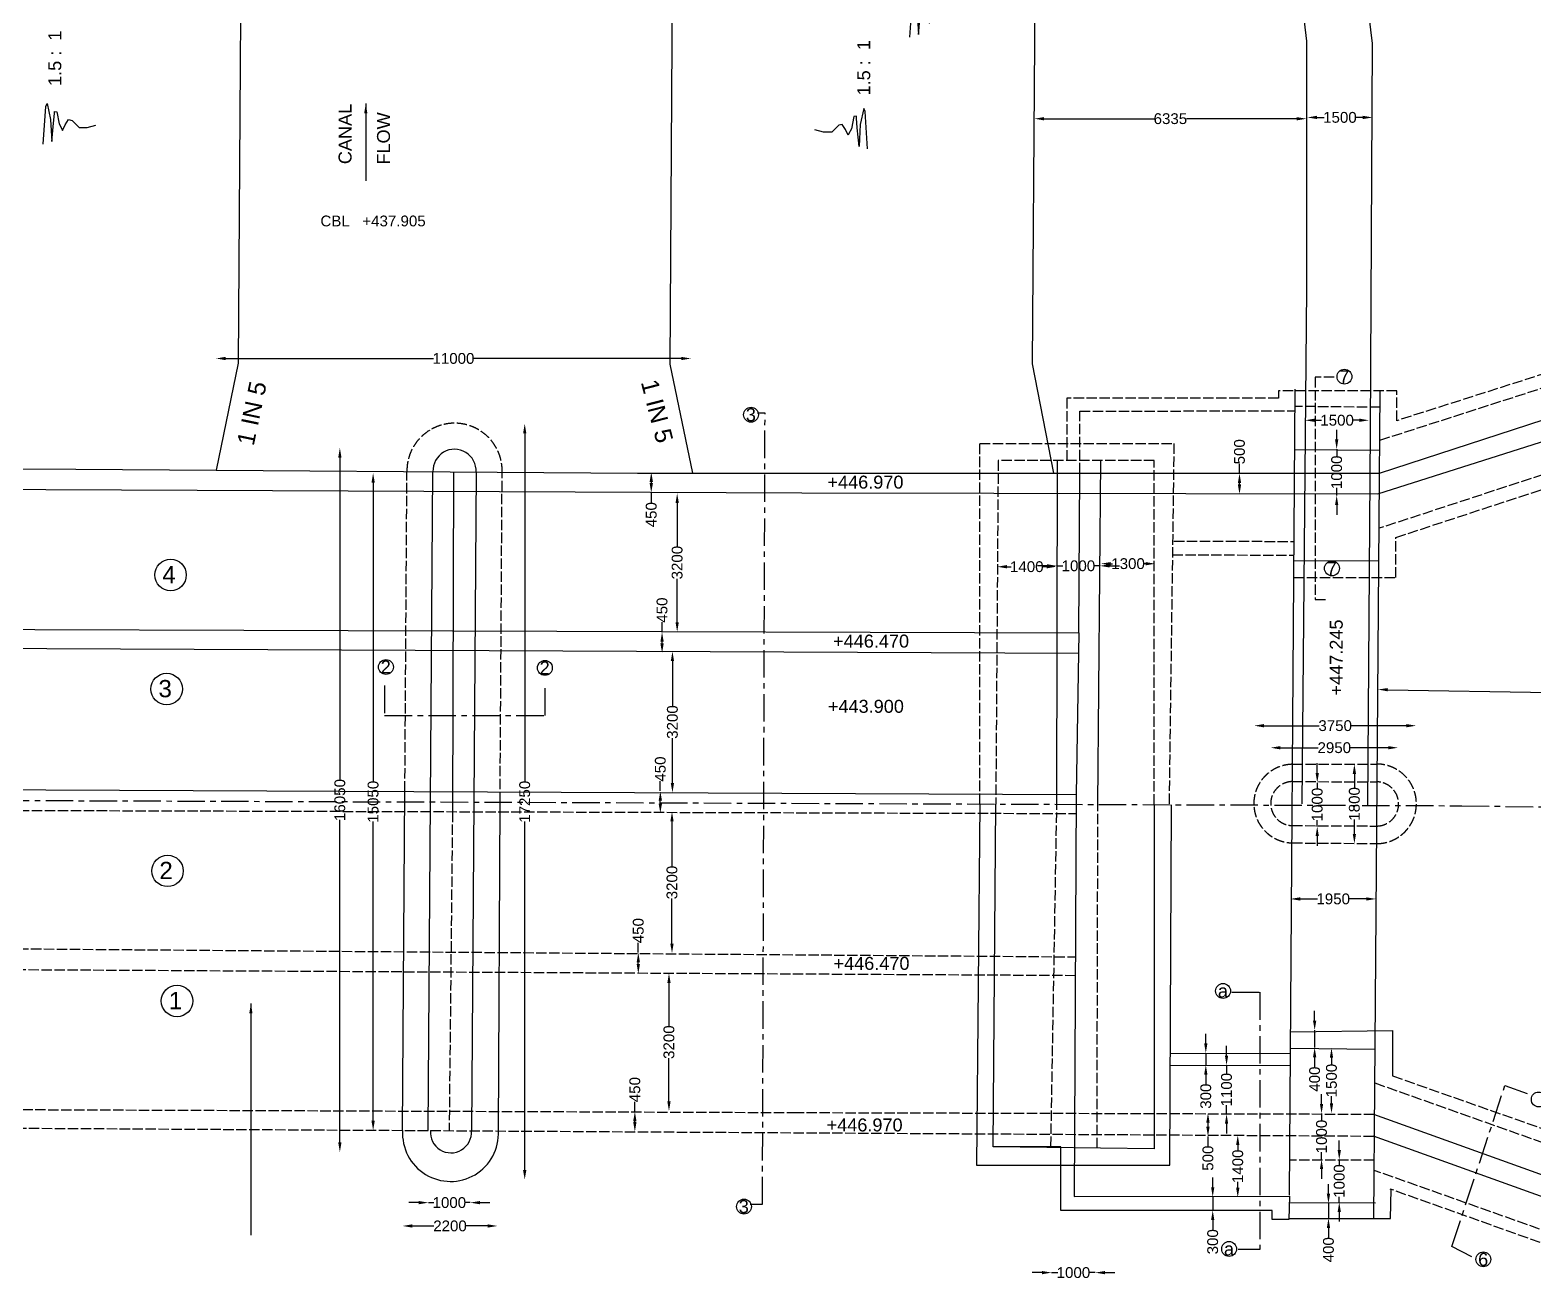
# Model space of a CAD drawing. Header units: millimetres. Extents: x 2190 to 106200, y 4148 to 77390.
# Drawn here: x 36047 to 70867, y 20305 to 49282 of the extents above; entities that cross this region are included whole.
import ezdxf

# ---------------------------------------------------------------- set-up
doc = ezdxf.new("R2010")
doc.units = ezdxf.units.MM
doc.linetypes.add('ACAD_ISO02W100', pattern=[15, 12, -3])
doc.linetypes.add('CENTER', pattern=[50.8, 31.75, -6.35, 6.35, -6.35])
for name, color, linetype in [('DIM', 7, 'Continuous'), ('DWG', 7, 'Continuous'), ('TEXT', 7, 'Continuous')]:
    doc.layers.add(name, color=color, linetype=linetype)
doc.styles.get("Standard").update_dxf_attribs({"font": 'arial.ttf'})
doc.dimstyles.new('ISO-25', dxfattribs={"dimtxt": 250, "dimasz": 225, "dimexe": 1.25, "dimexo": 0.625, "dimtad": 0, "dimdec": 0, "dimtxsty": 'Standard', "dimcen": 2.5, "dimse1": 1, "dimse2": 1, "dimadec": 0, "dimazin": 0, "dimtfac": 1, "dimtdec": 0, "dimtmove": 0, "dimatfit": 3, "dimfxl": 1, "dimarcsym": 0})

# ---------------------------------------------------------------- blocks, each defined once
blk = doc.blocks.new('*D74')
at = {"layer": 'Defpoints', "color": 0, "transparency": 16777216}
for p in [(66190, 22120), (66110, 21780), (66190, 21780)]:
    blk.add_point(p, dxfattribs=at)
at = {"layer": 'DIM', "color": 0, "lineweight": -2, "transparency": 16777216}
for p, q in [((66110, 22345), (66110, 22570)), ((66110, 22120), (66110, 21780)), ((66110, 21555), (66110, 21330))]:
    blk.add_line(p, q, dxfattribs=at)
at = {"layer": 'DIM', "color": 0, "transparency": 16777216}
for points in [[(66072, 22345), (66148, 22345), (66110, 22120)], [(66072, 21555), (66148, 21555), (66110, 21780)]]:
    blk.add_solid(points, dxfattribs=at)
at = {"layer": 'DIM', "color": 0, "transparency": 16777216, "insert": (66110, 21049), "char_height": 250, "attachment_point": 5, "rotation": 90}
blk.add_mtext('400', dxfattribs=at)
blk = doc.blocks.new('*D75')
at = {"layer": 'Defpoints', "color": 0, "transparency": 16777216}
for p in [(66470, 23130), (66360, 22150), (66470, 22150)]:
    blk.add_point(p, dxfattribs=at)
at = {"layer": 'DIM', "color": 0, "lineweight": -2, "transparency": 16777216}
for p, q in [((66360, 23355), (66360, 23580)), ((66360, 23130), (66360, 23002)), ((66360, 22150), (66360, 22278)), ((66360, 21925), (66360, 21700))]:
    blk.add_line(p, q, dxfattribs=at)
at = {"layer": 'DIM', "color": 0, "transparency": 16777216}
for points in [[(66322, 23355), (66398, 23355), (66360, 23130)], [(66322, 21925), (66398, 21925), (66360, 22150)]]:
    blk.add_solid(points, dxfattribs=at)
at = {"layer": 'DIM', "color": 0, "transparency": 16777216, "insert": (66360, 22640), "char_height": 250, "attachment_point": 5, "rotation": 90}
blk.add_mtext('1000', dxfattribs=at)
blk = doc.blocks.new('*D76')
at = {"layer": 'Defpoints', "color": 0, "transparency": 16777216}
for p in [(65940, 24200), (65940, 23140), (65950, 23140)]:
    blk.add_point(p, dxfattribs=at)
at = {"layer": 'DIM', "color": 0, "lineweight": -2, "transparency": 16777216}
for p, q in [((65950, 24425), (65950, 24650)), ((65950, 24200), (65950, 24032)), ((65950, 23140), (65950, 23308)), ((65950, 22915), (65950, 22690))]:
    blk.add_line(p, q, dxfattribs=at)
at = {"layer": 'DIM', "color": 0, "transparency": 16777216}
for points in [[(65912, 24425), (65988, 24425), (65950, 24200)], [(65912, 22915), (65988, 22915), (65950, 23140)]]:
    blk.add_solid(points, dxfattribs=at)
at = {"layer": 'DIM', "color": 0, "transparency": 16777216, "insert": (65950, 23670), "char_height": 250, "attachment_point": 5, "rotation": 90}
blk.add_mtext('1000', dxfattribs=at)
blk = doc.blocks.new('*D77')
at = {"layer": 'Defpoints', "color": 0, "transparency": 16777216}
for p in [(65790, 25720), (65790, 24210), (66180, 24210)]:
    blk.add_point(p, dxfattribs=at)
at = {"layer": 'DIM', "color": 0, "lineweight": -2, "transparency": 16777216}
for p, q in [((66180, 25495), (66180, 25327)), ((66180, 24435), (66180, 24603))]:
    blk.add_line(p, q, dxfattribs=at)
at = {"layer": 'DIM', "color": 0, "transparency": 16777216}
for points in [[(66142, 25495), (66218, 25495), (66180, 25720)], [(66142, 24435), (66218, 24435), (66180, 24210)]]:
    blk.add_solid(points, dxfattribs=at)
at = {"layer": 'DIM', "color": 0, "transparency": 16777216, "insert": (66180, 24965), "char_height": 250, "attachment_point": 5, "rotation": 90}
blk.add_mtext('1500', dxfattribs=at)
blk = doc.blocks.new('*D78')
at = {"layer": 'Defpoints', "color": 0, "transparency": 16777216}
for p in [(65990, 26130), (65790, 25730), (65990, 25730)]:
    blk.add_point(p, dxfattribs=at)
at = {"layer": 'DIM', "color": 0, "lineweight": -2, "transparency": 16777216}
for p, q in [((65790, 26355), (65790, 26580)), ((65790, 26130), (65790, 25730)), ((65790, 25505), (65790, 25280))]:
    blk.add_line(p, q, dxfattribs=at)
at = {"layer": 'DIM', "color": 0, "transparency": 16777216}
for points in [[(65752, 26355), (65828, 26355), (65790, 26130)], [(65752, 25505), (65828, 25505), (65790, 25730)]]:
    blk.add_solid(points, dxfattribs=at)
at = {"layer": 'DIM', "color": 0, "transparency": 16777216, "insert": (65790, 24999), "char_height": 250, "attachment_point": 5, "rotation": 90}
blk.add_mtext('400', dxfattribs=at)
blk = doc.blocks.new('*D79')
at = {"layer": 'Defpoints', "color": 0, "transparency": 16777216}
for p in [(63350, 25600), (63270, 25330), (63350, 25330)]:
    blk.add_point(p, dxfattribs=at)
at = {"layer": 'DIM', "color": 0, "lineweight": -2, "transparency": 16777216}
for p, q in [((63270, 25825), (63270, 26050)), ((63270, 25600), (63270, 25330)), ((63270, 25105), (63270, 24880))]:
    blk.add_line(p, q, dxfattribs=at)
at = {"layer": 'DIM', "color": 0, "transparency": 16777216}
for points in [[(63232, 25825), (63308, 25825), (63270, 25600)], [(63232, 25105), (63308, 25105), (63270, 25330)]]:
    blk.add_solid(points, dxfattribs=at)
at = {"layer": 'DIM', "color": 0, "transparency": 16777216, "insert": (63270, 24604), "char_height": 250, "attachment_point": 5, "rotation": 90}
blk.add_mtext('300', dxfattribs=at)
blk = doc.blocks.new('*D80')
at = {"layer": 'Defpoints', "color": 0, "transparency": 16777216}
for p in [(63430, 24220), (63320, 23670), (63430, 23670)]:
    blk.add_point(p, dxfattribs=at)
at = {"layer": 'DIM', "color": 0, "lineweight": -2, "transparency": 16777216}
for p, q in [((63320, 23995), (63320, 23895)), ((63320, 23670), (63320, 23445))]:
    blk.add_line(p, q, dxfattribs=at)
at = {"layer": 'DIM', "color": 0, "transparency": 16777216}
for points in [[(63282, 23995), (63358, 23995), (63320, 24220)], [(63282, 23895), (63358, 23895), (63320, 23670)]]:
    blk.add_solid(points, dxfattribs=at)
at = {"layer": 'DIM', "color": 0, "transparency": 16777216, "insert": (63320, 23169), "char_height": 250, "attachment_point": 5, "rotation": 90}
blk.add_mtext('500', dxfattribs=at)
blk = doc.blocks.new('*D81')
at = {"layer": 'Defpoints', "color": 0, "transparency": 16777216}
for p in [(63740, 25320), (63740, 24190), (63750, 24190)]:
    blk.add_point(p, dxfattribs=at)
at = {"layer": 'DIM', "color": 0, "lineweight": -2, "transparency": 16777216}
for p, q in [((63750, 25545), (63750, 25770)), ((63750, 25320), (63750, 25117)), ((63750, 24190), (63750, 24393)), ((63750, 23965), (63750, 23740))]:
    blk.add_line(p, q, dxfattribs=at)
at = {"layer": 'DIM', "color": 0, "transparency": 16777216}
for points in [[(63712, 25545), (63788, 25545), (63750, 25320)], [(63712, 23965), (63788, 23965), (63750, 24190)]]:
    blk.add_solid(points, dxfattribs=at)
at = {"layer": 'DIM', "color": 0, "transparency": 16777216, "insert": (63750, 24755), "char_height": 250, "attachment_point": 5, "rotation": 90}
blk.add_mtext('1100', dxfattribs=at)
blk = doc.blocks.new('*D82')
at = {"layer": 'Defpoints', "color": 0, "transparency": 16777216}
for p in [(64030, 23700), (64010, 22260), (64030, 22260)]:
    blk.add_point(p, dxfattribs=at)
at = {"layer": 'DIM', "color": 0, "lineweight": -2, "transparency": 16777216}
for p, q in [((64010, 23475), (64010, 23342)), ((64010, 22485), (64010, 22618))]:
    blk.add_line(p, q, dxfattribs=at)
at = {"layer": 'DIM', "color": 0, "transparency": 16777216}
for points in [[(63972, 23475), (64048, 23475), (64010, 23700)], [(63972, 22485), (64048, 22485), (64010, 22260)]]:
    blk.add_solid(points, dxfattribs=at)
at = {"layer": 'DIM', "color": 0, "transparency": 16777216, "insert": (64010, 22980), "char_height": 250, "attachment_point": 5, "rotation": 90}
blk.add_mtext('1400', dxfattribs=at)
blk = doc.blocks.new('*D83')
at = {"layer": 'Defpoints', "color": 0, "transparency": 16777216}
for p in [(63380, 22270), (63380, 21960), (63430, 21960)]:
    blk.add_point(p, dxfattribs=at)
at = {"layer": 'DIM', "color": 0, "lineweight": -2, "transparency": 16777216}
for p, q in [((63430, 22495), (63430, 22720)), ((63430, 22270), (63430, 21960)), ((63430, 21735), (63430, 21510))]:
    blk.add_line(p, q, dxfattribs=at)
at = {"layer": 'DIM', "color": 0, "transparency": 16777216}
for points in [[(63392, 22495), (63468, 22495), (63430, 22270)], [(63392, 21735), (63468, 21735), (63430, 21960)]]:
    blk.add_solid(points, dxfattribs=at)
at = {"layer": 'DIM', "color": 0, "transparency": 16777216, "insert": (63430, 21234), "char_height": 250, "attachment_point": 5, "rotation": 90}
blk.add_mtext('300', dxfattribs=at)
blk = doc.blocks.new('*D86')
at = {"layer": 'Defpoints', "color": 0, "transparency": 16777216}
for p in [(59700, 20520), (60710, 20520), (60710, 20520)]:
    blk.add_point(p, dxfattribs=at)
at = {"layer": 'DIM', "color": 0, "lineweight": -2, "transparency": 16777216}
for p, q in [((59475, 20520), (59250, 20520)), ((59700, 20520), (59843, 20520)), ((60710, 20520), (60567, 20520)), ((60935, 20520), (61160, 20520))]:
    blk.add_line(p, q, dxfattribs=at)
at = {"layer": 'DIM', "color": 0, "transparency": 16777216}
for points in [[(59475, 20558), (59475, 20482), (59700, 20520)], [(60935, 20558), (60935, 20482), (60710, 20520)]]:
    blk.add_solid(points, dxfattribs=at)
at = {"layer": 'DIM', "color": 0, "transparency": 16777216, "insert": (60205, 20520), "char_height": 250, "attachment_point": 5}
blk.add_mtext('1000', dxfattribs=at)
blk = doc.blocks.new('*D87')
at = {"layer": 'Defpoints', "color": 0, "transparency": 16777216}
for p in [(58440, 36830), (59810, 36860), (59810, 36830)]:
    blk.add_point(p, dxfattribs=at)
at = {"layer": 'DIM', "color": 0, "lineweight": -2, "transparency": 16777216}
for p, q in [((58665, 36860), (58763, 36860)), ((59585, 36860), (59487, 36860))]:
    blk.add_line(p, q, dxfattribs=at)
at = {"layer": 'DIM', "color": 0, "transparency": 16777216}
for points in [[(58665, 36898), (58665, 36822), (58440, 36860)], [(59585, 36898), (59585, 36822), (59810, 36860)]]:
    blk.add_solid(points, dxfattribs=at)
at = {"layer": 'DIM', "color": 0, "transparency": 16777216, "insert": (59125, 36860), "char_height": 250, "attachment_point": 5}
blk.add_mtext('1400', dxfattribs=at)
blk = doc.blocks.new('*D88')
at = {"layer": 'Defpoints', "color": 0, "transparency": 16777216}
for p in [(59820, 36840), (60820, 36880), (60820, 36840)]:
    blk.add_point(p, dxfattribs=at)
at = {"layer": 'DIM', "color": 0, "lineweight": -2, "transparency": 16777216}
for p, q in [((59595, 36880), (59370, 36880)), ((59820, 36880), (59958, 36880)), ((60820, 36880), (60682, 36880)), ((61045, 36880), (61270, 36880))]:
    blk.add_line(p, q, dxfattribs=at)
at = {"layer": 'DIM', "color": 0, "transparency": 16777216}
for points in [[(59595, 36918), (59595, 36842), (59820, 36880)], [(61045, 36918), (61045, 36842), (60820, 36880)]]:
    blk.add_solid(points, dxfattribs=at)
at = {"layer": 'DIM', "color": 0, "transparency": 16777216, "insert": (60320, 36880), "char_height": 250, "attachment_point": 5}
blk.add_mtext('1000', dxfattribs=at)
blk = doc.blocks.new('*D89')
at = {"layer": 'Defpoints', "color": 0, "transparency": 16777216}
for p in [(62100, 36930), (60840, 36870), (62100, 36870)]:
    blk.add_point(p, dxfattribs=at)
at = {"layer": 'DIM', "color": 0, "lineweight": -2, "transparency": 16777216}
for p, q in [((61065, 36930), (61108, 36930)), ((61875, 36930), (61832, 36930))]:
    blk.add_line(p, q, dxfattribs=at)
at = {"layer": 'DIM', "color": 0, "transparency": 16777216}
for points in [[(61065, 36968), (61065, 36892), (60840, 36930)], [(61875, 36968), (61875, 36892), (62100, 36930)]]:
    blk.add_solid(points, dxfattribs=at)
at = {"layer": 'DIM', "color": 0, "transparency": 16777216, "insert": (61470, 36930), "char_height": 250, "attachment_point": 5}
blk.add_mtext('1300', dxfattribs=at)
blk = doc.blocks.new('*D90')
at = {"layer": 'Defpoints', "color": 0, "transparency": 16777216}
for p in [(65230, 29090), (67210, 29170), (67210, 29090)]:
    blk.add_point(p, dxfattribs=at)
at = {"layer": 'DIM', "color": 0, "lineweight": -2, "transparency": 16777216}
for p, q in [((65455, 29170), (65858, 29170)), ((66985, 29170), (66582, 29170))]:
    blk.add_line(p, q, dxfattribs=at)
at = {"layer": 'DIM', "color": 0, "transparency": 16777216}
for points in [[(65455, 29208), (65455, 29132), (65230, 29170)], [(66985, 29208), (66985, 29132), (67210, 29170)]]:
    blk.add_solid(points, dxfattribs=at)
at = {"layer": 'DIM', "color": 0, "transparency": 16777216, "insert": (66220, 29170), "char_height": 250, "attachment_point": 5}
blk.add_mtext('1950', dxfattribs=at)
blk = doc.blocks.new('*D91')
at = {"layer": 'Defpoints', "color": 0, "transparency": 16777216}
for p in [(65800, 31860), (65800, 30850), (65850, 30850)]:
    blk.add_point(p, dxfattribs=at)
at = {"layer": 'DIM', "color": 0, "lineweight": -2, "transparency": 16777216}
for p, q in [((65850, 32085), (65850, 32310)), ((65850, 31860), (65850, 31717)), ((65850, 30850), (65850, 30993)), ((65850, 30625), (65850, 30400))]:
    blk.add_line(p, q, dxfattribs=at)
at = {"layer": 'DIM', "color": 0, "transparency": 16777216}
for points in [[(65812, 32085), (65888, 32085), (65850, 31860)], [(65812, 30625), (65888, 30625), (65850, 30850)]]:
    blk.add_solid(points, dxfattribs=at)
at = {"layer": 'DIM', "color": 0, "transparency": 16777216, "insert": (65850, 31355), "char_height": 250, "attachment_point": 5, "rotation": 90}
blk.add_mtext('1000', dxfattribs=at)
blk = doc.blocks.new('*D92')
at = {"layer": 'Defpoints', "color": 0, "transparency": 16777216}
for p in [(66710, 32290), (66750, 32290), (66750, 30450)]:
    blk.add_point(p, dxfattribs=at)
at = {"layer": 'DIM', "color": 0, "lineweight": -2, "transparency": 16777216}
for p, q in [((66710, 32065), (66710, 31732)), ((66710, 30675), (66710, 31008))]:
    blk.add_line(p, q, dxfattribs=at)
at = {"layer": 'DIM', "color": 0, "transparency": 16777216}
for points in [[(66672, 32065), (66748, 32065), (66710, 32290)], [(66672, 30675), (66748, 30675), (66710, 30450)]]:
    blk.add_solid(points, dxfattribs=at)
at = {"layer": 'DIM', "color": 0, "transparency": 16777216, "insert": (66710, 31370), "char_height": 250, "attachment_point": 5, "rotation": 90}
blk.add_mtext('1800', dxfattribs=at)
blk = doc.blocks.new('*D93')
at = {"layer": 'Defpoints', "color": 0, "transparency": 16777216}
for p in [(64770, 32720), (67720, 32720), (67720, 32670)]:
    blk.add_point(p, dxfattribs=at)
at = {"layer": 'DIM', "color": 0, "lineweight": -2, "transparency": 16777216}
for p, q in [((64995, 32670), (65869.375, 32670)), ((67495, 32670), (66620.625, 32670))]:
    blk.add_line(p, q, dxfattribs=at)
at = {"layer": 'DIM', "color": 0, "transparency": 16777216}
for points in [[(64995, 32707.5), (64995, 32632.5), (64770, 32670)], [(67495, 32707.5), (67495, 32632.5), (67720, 32670)]]:
    blk.add_solid(points, dxfattribs=at)
at = {"layer": 'DIM', "color": 0, "transparency": 16777216, "insert": (66245, 32670), "char_height": 250, "attachment_point": 5}
blk.add_mtext('2950', dxfattribs=at)
blk = doc.blocks.new('*D94')
at = {"layer": 'Defpoints', "color": 0, "transparency": 16777216}
for p in [(64390, 33320), (68140, 33320), (68140, 33180)]:
    blk.add_point(p, dxfattribs=at)
at = {"layer": 'DIM', "color": 0, "lineweight": -2, "transparency": 16777216}
for p, q in [((64615, 33180), (65892, 33180)), ((67915, 33180), (66638, 33180))]:
    blk.add_line(p, q, dxfattribs=at)
at = {"layer": 'DIM', "color": 0, "transparency": 16777216}
for points in [[(64615, 33218), (64615, 33142), (64390, 33180)], [(67915, 33218), (67915, 33142), (68140, 33180)]]:
    blk.add_solid(points, dxfattribs=at)
at = {"layer": 'DIM', "color": 0, "transparency": 16777216, "insert": (66265, 33180), "char_height": 250, "attachment_point": 5}
blk.add_mtext('3750', dxfattribs=at)
blk = doc.blocks.new('*D95')
at = {"layer": 'Defpoints', "color": 0, "transparency": 16777216}
for p in [(64050, 39020), (64080, 39020), (64080, 38540)]:
    blk.add_point(p, dxfattribs=at)
at = {"layer": 'DIM', "color": 0, "lineweight": -2, "transparency": 16777216}
for p, q in [((64050, 39020), (64050, 39245)), ((64050, 38765), (64050, 38795))]:
    blk.add_line(p, q, dxfattribs=at)
at = {"layer": 'DIM', "color": 0, "transparency": 16777216}
for points in [[(64012, 38795), (64088, 38795), (64050, 39020)], [(64012, 38765), (64088, 38765), (64050, 38540)]]:
    blk.add_solid(points, dxfattribs=at)
at = {"layer": 'DIM', "color": 0, "transparency": 16777216, "insert": (64050, 39521), "char_height": 250, "attachment_point": 5, "rotation": 90}
blk.add_mtext('500', dxfattribs=at)
blk = doc.blocks.new('*D96')
at = {"layer": 'Defpoints', "color": 0, "transparency": 16777216}
for p in [(66300, 39580), (66320, 39580), (66320, 38510)]:
    blk.add_point(p, dxfattribs=at)
at = {"layer": 'DIM', "color": 0, "lineweight": -2, "transparency": 16777216}
for p, q in [((66300, 39805), (66300, 40030)), ((66300, 39580), (66300, 39407)), ((66300, 38510), (66300, 38683)), ((66300, 38285), (66300, 38060))]:
    blk.add_line(p, q, dxfattribs=at)
at = {"layer": 'DIM', "color": 0, "transparency": 16777216}
for points in [[(66262, 39805), (66338, 39805), (66300, 39580)], [(66262, 38285), (66338, 38285), (66300, 38510)]]:
    blk.add_solid(points, dxfattribs=at)
at = {"layer": 'DIM', "color": 0, "transparency": 16777216, "insert": (66300, 39045), "char_height": 250, "attachment_point": 5, "rotation": 90}
blk.add_mtext('1000', dxfattribs=at)
blk = doc.blocks.new('*D97')
at = {"layer": 'Defpoints', "color": 0, "transparency": 16777216}
for p in [(65570, 40320), (67050, 40320), (67050, 40250)]:
    blk.add_point(p, dxfattribs=at)
at = {"layer": 'DIM', "color": 0, "lineweight": -2, "transparency": 16777216}
for p, q in [((65795, 40250), (65948, 40250)), ((66825, 40250), (66672, 40250))]:
    blk.add_line(p, q, dxfattribs=at)
at = {"layer": 'DIM', "color": 0, "transparency": 16777216}
for points in [[(65795, 40288), (65795, 40212), (65570, 40250)], [(66825, 40288), (66825, 40212), (67050, 40250)]]:
    blk.add_solid(points, dxfattribs=at)
at = {"layer": 'DIM', "color": 0, "transparency": 16777216, "insert": (66310, 40250), "char_height": 250, "attachment_point": 5}
blk.add_mtext('1500', dxfattribs=at)
blk = doc.blocks.new('*D98')
at = {"layer": 'Defpoints', "color": 0, "transparency": 16777216}
for p in [(65620, 47130), (67130, 47260), (67130, 47130)]:
    blk.add_point(p, dxfattribs=at)
at = {"layer": 'DIM', "color": 0, "lineweight": -2, "transparency": 16777216}
for p, q in [((65845, 47260), (66013, 47260)), ((66905, 47260), (66737, 47260))]:
    blk.add_line(p, q, dxfattribs=at)
at = {"layer": 'DIM', "color": 0, "transparency": 16777216}
for points in [[(65845, 47298), (65845, 47222), (65620, 47260)], [(66905, 47298), (66905, 47222), (67130, 47260)]]:
    blk.add_solid(points, dxfattribs=at)
at = {"layer": 'DIM', "color": 0, "transparency": 16777216, "insert": (66375, 47260), "char_height": 250, "attachment_point": 5}
blk.add_mtext('1500', dxfattribs=at)
blk = doc.blocks.new('*D99')
at = {"layer": 'Defpoints', "color": 0, "transparency": 16777216}
for p in [(59300, 47230), (59300, 47230), (65600, 47230)]:
    blk.add_point(p, dxfattribs=at)
at = {"layer": 'DIM', "color": 0, "lineweight": -2, "transparency": 16777216}
for p, q in [((59525, 47230), (62074, 47230)), ((65375, 47230), (62826, 47230))]:
    blk.add_line(p, q, dxfattribs=at)
at = {"layer": 'DIM', "color": 0, "transparency": 16777216}
for points in [[(59525, 47268), (59525, 47192), (59300, 47230)], [(65375, 47268), (65375, 47192), (65600, 47230)]]:
    blk.add_solid(points, dxfattribs=at)
at = {"layer": 'DIM', "color": 0, "transparency": 16777216, "insert": (62450, 47230), "char_height": 250, "attachment_point": 5}
blk.add_mtext('6335', dxfattribs=at)
blk = doc.blocks.new('*D100')
at = {"layer": 'Defpoints', "color": 0, "transparency": 16777216}
for p in [(50050, 24250), (50230, 24250), (50230, 23780)]:
    blk.add_point(p, dxfattribs=at)
at = {"layer": 'DIM', "color": 0, "lineweight": -2, "transparency": 16777216}
for p, q in [((50050, 24250), (50050, 24475)), ((50050, 24005), (50050, 24025))]:
    blk.add_line(p, q, dxfattribs=at)
at = {"layer": 'DIM', "color": 0, "transparency": 16777216}
for points in [[(50012, 24025), (50088, 24025), (50050, 24250)], [(50012, 24005), (50088, 24005), (50050, 23780)]]:
    blk.add_solid(points, dxfattribs=at)
at = {"layer": 'DIM', "color": 0, "transparency": 16777216, "insert": (50050, 24756), "char_height": 250, "attachment_point": 5, "rotation": 90}
blk.add_mtext('450', dxfattribs=at)
blk = doc.blocks.new('*D101')
at = {"layer": 'Defpoints', "color": 0, "transparency": 16777216}
for p in [(50840, 27450), (50940, 27450), (50940, 24260)]:
    blk.add_point(p, dxfattribs=at)
at = {"layer": 'DIM', "color": 0, "lineweight": -2, "transparency": 16777216}
for p, q in [((50840, 27225), (50840, 26228)), ((50840, 24485), (50840, 25482))]:
    blk.add_line(p, q, dxfattribs=at)
at = {"layer": 'DIM', "color": 0, "transparency": 16777216}
for points in [[(50802, 27225), (50878, 27225), (50840, 27450)], [(50802, 24485), (50878, 24485), (50840, 24260)]]:
    blk.add_solid(points, dxfattribs=at)
at = {"layer": 'DIM', "color": 0, "transparency": 16777216, "insert": (50840, 25855), "char_height": 250, "attachment_point": 5, "rotation": 90}
blk.add_mtext('3200', dxfattribs=at)
blk = doc.blocks.new('*D102')
at = {"layer": 'Defpoints', "color": 0, "transparency": 16777216}
for p in [(50130, 27930), (50300, 27930), (50300, 27440)]:
    blk.add_point(p, dxfattribs=at)
at = {"layer": 'DIM', "color": 0, "lineweight": -2, "transparency": 16777216}
for p, q in [((50130, 27930), (50130, 28155)), ((50130, 27665), (50130, 27705))]:
    blk.add_line(p, q, dxfattribs=at)
at = {"layer": 'DIM', "color": 0, "transparency": 16777216}
for points in [[(50092, 27705), (50168, 27705), (50130, 27930)], [(50092, 27665), (50168, 27665), (50130, 27440)]]:
    blk.add_solid(points, dxfattribs=at)
at = {"layer": 'DIM', "color": 0, "transparency": 16777216, "insert": (50130, 28436), "char_height": 250, "attachment_point": 5, "rotation": 90}
blk.add_mtext('450', dxfattribs=at)
blk = doc.blocks.new('*D103')
at = {"layer": 'Defpoints', "color": 0, "transparency": 16777216}
for p in [(50910, 31190), (50920, 31190), (50920, 27910)]:
    blk.add_point(p, dxfattribs=at)
at = {"layer": 'DIM', "color": 0, "lineweight": -2, "transparency": 16777216}
for p, q in [((50910, 30965), (50910, 29923)), ((50910, 28135), (50910, 29177))]:
    blk.add_line(p, q, dxfattribs=at)
at = {"layer": 'DIM', "color": 0, "transparency": 16777216}
for points in [[(50872, 30965), (50948, 30965), (50910, 31190)], [(50872, 28135), (50948, 28135), (50910, 27910)]]:
    blk.add_solid(points, dxfattribs=at)
at = {"layer": 'DIM', "color": 0, "transparency": 16777216, "insert": (50910, 29550), "char_height": 250, "attachment_point": 5, "rotation": 90}
blk.add_mtext('3200', dxfattribs=at)
blk = doc.blocks.new('*D104')
at = {"layer": 'Defpoints', "color": 0, "transparency": 16777216}
for p in [(50640, 31670), (50810, 31670), (50810, 31150)]:
    blk.add_point(p, dxfattribs=at)
at = {"layer": 'DIM', "color": 0, "lineweight": -2, "transparency": 16777216}
for p, q in [((50640, 31670), (50640, 31895)), ((50640, 31375), (50640, 31445))]:
    blk.add_line(p, q, dxfattribs=at)
at = {"layer": 'DIM', "color": 0, "transparency": 16777216}
for points in [[(50602, 31445), (50678, 31445), (50640, 31670)], [(50602, 31375), (50678, 31375), (50640, 31150)]]:
    blk.add_solid(points, dxfattribs=at)
at = {"layer": 'DIM', "color": 0, "transparency": 16777216, "insert": (50640, 32176), "char_height": 250, "attachment_point": 5, "rotation": 90}
blk.add_mtext('450', dxfattribs=at)
blk = doc.blocks.new('*D105')
at = {"layer": 'Defpoints', "color": 0, "transparency": 16777216}
for p in [(50920, 34900), (50970, 34900), (50970, 31630)]:
    blk.add_point(p, dxfattribs=at)
at = {"layer": 'DIM', "color": 0, "lineweight": -2, "transparency": 16777216}
for p, q in [((50920, 34675), (50920, 33638)), ((50920, 31855), (50920, 32892))]:
    blk.add_line(p, q, dxfattribs=at)
at = {"layer": 'DIM', "color": 0, "transparency": 16777216}
for points in [[(50882, 34675), (50958, 34675), (50920, 34900)], [(50882, 31855), (50958, 31855), (50920, 31630)]]:
    blk.add_solid(points, dxfattribs=at)
at = {"layer": 'DIM', "color": 0, "transparency": 16777216, "insert": (50920, 33265), "char_height": 250, "attachment_point": 5, "rotation": 90}
blk.add_mtext('3200', dxfattribs=at)
blk = doc.blocks.new('*D106')
at = {"layer": 'Defpoints', "color": 0, "transparency": 16777216}
for p in [(50680, 35350), (50760, 35350), (50760, 34860)]:
    blk.add_point(p, dxfattribs=at)
at = {"layer": 'DIM', "color": 0, "lineweight": -2, "transparency": 16777216}
for p, q in [((50680, 35350), (50680, 35575)), ((50680, 35085), (50680, 35125))]:
    blk.add_line(p, q, dxfattribs=at)
at = {"layer": 'DIM', "color": 0, "transparency": 16777216}
for points in [[(50642, 35125), (50718, 35125), (50680, 35350)], [(50642, 35085), (50718, 35085), (50680, 34860)]]:
    blk.add_solid(points, dxfattribs=at)
at = {"layer": 'DIM', "color": 0, "transparency": 16777216, "insert": (50680, 35856), "char_height": 250, "attachment_point": 5, "rotation": 90}
blk.add_mtext('450', dxfattribs=at)
blk = doc.blocks.new('*D107')
at = {"layer": 'Defpoints', "color": 0, "transparency": 16777216}
for p in [(50940, 38560), (51030, 38560), (50940, 35350)]:
    blk.add_point(p, dxfattribs=at)
at = {"layer": 'DIM', "color": 0, "lineweight": -2, "transparency": 16777216}
for p, q in [((51030, 38335), (51030, 37328)), ((51030, 35575), (51030, 36582))]:
    blk.add_line(p, q, dxfattribs=at)
at = {"layer": 'DIM', "color": 0, "transparency": 16777216}
for points in [[(50992, 38335), (51068, 38335), (51030, 38560)], [(50992, 35575), (51068, 35575), (51030, 35350)]]:
    blk.add_solid(points, dxfattribs=at)
at = {"layer": 'DIM', "color": 0, "transparency": 16777216, "insert": (51030, 36955), "char_height": 250, "attachment_point": 5, "rotation": 90}
blk.add_mtext('3200', dxfattribs=at)
blk = doc.blocks.new('*D108')
at = {"layer": 'Defpoints', "color": 0, "transparency": 16777216}
for p in [(50440, 39050), (50430, 38570), (50440, 38570)]:
    blk.add_point(p, dxfattribs=at)
at = {"layer": 'DIM', "color": 0, "lineweight": -2, "transparency": 16777216}
for p, q in [((50430, 38825), (50430, 38795)), ((50430, 38570), (50430, 38345))]:
    blk.add_line(p, q, dxfattribs=at)
at = {"layer": 'DIM', "color": 0, "transparency": 16777216}
for points in [[(50392, 38825), (50468, 38825), (50430, 39050)], [(50392, 38795), (50468, 38795), (50430, 38570)]]:
    blk.add_solid(points, dxfattribs=at)
at = {"layer": 'DIM', "color": 0, "transparency": 16777216, "insert": (50430, 38064), "char_height": 250, "attachment_point": 5, "rotation": 90}
blk.add_mtext('450', dxfattribs=at)
blk = doc.blocks.new('*D114')
at = {"layer": 'Defpoints', "color": 0, "transparency": 16777216}
for p in [(44670, 21640), (46870, 21640), (46870, 21600)]:
    blk.add_point(p, dxfattribs=at)
at = {"layer": 'DIM', "color": 0, "lineweight": -2, "transparency": 16777216}
for p, q in [((44895, 21600), (45394.375, 21600)), ((46645, 21600), (46145.625, 21600))]:
    blk.add_line(p, q, dxfattribs=at)
at = {"layer": 'DIM', "color": 0, "transparency": 16777216}
for points in [[(44895, 21637.5), (44895, 21562.5), (44670, 21600)], [(46645, 21637.5), (46645, 21562.5), (46870, 21600)]]:
    blk.add_solid(points, dxfattribs=at)
at = {"layer": 'DIM', "color": 0, "transparency": 16777216, "insert": (45770, 21600), "char_height": 250, "attachment_point": 5}
blk.add_mtext('2200', dxfattribs=at)
blk = doc.blocks.new('*D115')
at = {"layer": 'Defpoints', "color": 0, "transparency": 16777216}
for p in [(45270, 22120), (46240, 22140), (46240, 22120)]:
    blk.add_point(p, dxfattribs=at)
at = {"layer": 'DIM', "color": 0, "lineweight": -2, "transparency": 16777216}
for p, q in [((45045, 22140), (44820, 22140)), ((45270, 22140), (45393, 22140)), ((46240, 22140), (46117, 22140)), ((46465, 22140), (46690, 22140))]:
    blk.add_line(p, q, dxfattribs=at)
at = {"layer": 'DIM', "color": 0, "transparency": 16777216}
for points in [[(45045, 22178), (45045, 22102), (45270, 22140)], [(46465, 22178), (46465, 22102), (46240, 22140)]]:
    blk.add_solid(points, dxfattribs=at)
at = {"layer": 'DIM', "color": 0, "transparency": 16777216, "insert": (45755, 22140), "char_height": 250, "attachment_point": 5}
blk.add_mtext('1000', dxfattribs=at)
blk = doc.blocks.new('*D116')
at = {"layer": 'Defpoints', "color": 0, "transparency": 16777216}
for p in [(47420, 40170), (47500, 40170), (47420, 22670)]:
    blk.add_point(p, dxfattribs=at)
at = {"layer": 'DIM', "color": 0, "lineweight": -2, "transparency": 16777216}
for p, q in [((47500, 39945), (47500, 31879)), ((47500, 22895), (47500, 30961))]:
    blk.add_line(p, q, dxfattribs=at)
at = {"layer": 'DIM', "color": 0, "transparency": 16777216}
for points in [[(47462, 39945), (47538, 39945), (47500, 40170)], [(47462, 22895), (47538, 22895), (47500, 22670)]]:
    blk.add_solid(points, dxfattribs=at)
at = {"layer": 'DIM', "color": 0, "transparency": 16777216, "insert": (47500, 31420), "char_height": 250, "attachment_point": 5, "rotation": 90}
blk.add_mtext('17250', dxfattribs=at)
blk = doc.blocks.new('*D117')
at = {"layer": 'Defpoints', "color": 0, "transparency": 16777216}
for p in [(43940, 39030), (43990, 39030), (43940, 23810)]:
    blk.add_point(p, dxfattribs=at)
at = {"layer": 'DIM', "color": 0, "lineweight": -2, "transparency": 16777216}
for p, q in [((43990, 38805), (43990, 31879)), ((43990, 24035), (43990, 30961))]:
    blk.add_line(p, q, dxfattribs=at)
at = {"layer": 'DIM', "color": 0, "transparency": 16777216}
for points in [[(43952, 38805), (44028, 38805), (43990, 39030)], [(43952, 24035), (44028, 24035), (43990, 23810)]]:
    blk.add_solid(points, dxfattribs=at)
at = {"layer": 'DIM', "color": 0, "transparency": 16777216, "insert": (43990, 31420), "char_height": 250, "attachment_point": 5, "rotation": 90}
blk.add_mtext('15050', dxfattribs=at)
blk = doc.blocks.new('*D118')
at = {"layer": 'Defpoints', "color": 0, "transparency": 16777216}
for p in [(43060, 39610), (43220, 39610), (43060, 23310)]:
    blk.add_point(p, dxfattribs=at)
at = {"layer": 'DIM', "color": 0, "lineweight": -2, "transparency": 16777216}
for p, q in [((43220, 39385), (43220, 31919)), ((43220, 23535), (43220, 31001))]:
    blk.add_line(p, q, dxfattribs=at)
at = {"layer": 'DIM', "color": 0, "transparency": 16777216}
for points in [[(43182, 39385), (43258, 39385), (43220, 39610)], [(43182, 23535), (43258, 23535), (43220, 23310)]]:
    blk.add_solid(points, dxfattribs=at)
at = {"layer": 'DIM', "color": 0, "transparency": 16777216, "insert": (43220, 31460), "char_height": 250, "attachment_point": 5, "rotation": 90}
blk.add_mtext('16050', dxfattribs=at)
blk = doc.blocks.new('*D119')
at = {"layer": 'Defpoints', "color": 0, "transparency": 16777216}
for p in [(40350, 41670), (51350, 41680), (51350, 41670)]:
    blk.add_point(p, dxfattribs=at)
at = {"layer": 'DIM', "color": 0, "lineweight": -2, "transparency": 16777216}
for p, q in [((40575, 41680), (45391, 41680)), ((51125, 41680), (46309, 41680))]:
    blk.add_line(p, q, dxfattribs=at)
at = {"layer": 'DIM', "color": 0, "transparency": 16777216}
for points in [[(40575, 41718), (40575, 41642), (40350, 41680)], [(51125, 41718), (51125, 41642), (51350, 41680)]]:
    blk.add_solid(points, dxfattribs=at)
at = {"layer": 'DIM', "color": 0, "transparency": 16777216, "insert": (45850, 41680), "char_height": 250, "attachment_point": 5}
blk.add_mtext('11000', dxfattribs=at)
blk = doc.blocks.new('*D175')
at = {"layer": 'Defpoints', "color": 0, "transparency": 16777216}
for p in [(67256, 33990), (76003, 33830), (76004, 33858)]:
    blk.add_point(p, dxfattribs=at)
at = {"layer": 'TEXT', "color": 0, "lineweight": -2, "transparency": 16777216}
for p, q in [((67481, 34014), (71256, 33945)), ((75779, 33862), (72004, 33931))]:
    blk.add_line(p, q, dxfattribs=at)
at = {"layer": 'TEXT', "color": 0, "transparency": 16777216}
for points in [[(67482, 34051), (67480, 33976), (67256, 34018)], [(75780, 33900), (75778, 33825), (76004, 33858)]]:
    blk.add_solid(points, dxfattribs=at)
at = {"layer": 'TEXT', "color": 0, "transparency": 16777216, "insert": (71630, 33938), "char_height": 250, "attachment_point": 5, "rotation": 358.9524}
blk.add_mtext('8780', dxfattribs=at)

msp = doc.modelspace()

# ---------------------------------------------------------------- linework, layer by layer
at = {"layer": 'DWG'}
for points in [[(40364, 39096.6), (40870.6, 41568.7), (40969.8, 56516.6)], [(51391.5, 39027.3), (50870.6, 41548.4), (50962.9, 56452.6)], [(59752, 39027.3), (59260, 41557.9), (59365.1, 56438.4)], [(65500.7, 31374.2), (65606, 43294), (65606, 49026.5), (64992.1, 54229.9), (64701.3, 56438.4)], [(66208.6, 56438.4), (67122.4, 48969.2), (67073.5, 40015), (67017, 31335.4)], [(56420, 49120), (56480, 49990), (56510, 50060), (56590, 49690), (56620, 49180), (56660, 49610), (56680, 49830), (56680, 49880), (56740, 49870), (56790, 49590), (56860, 49460), (56870, 49440), (56930, 49570), (57010, 49690), (57090, 49670), (57250, 49510), (57440, 49510), (57640, 49560)], [(36350, 46640), (36410, 47510), (36440, 47580), (36520, 47210), (36550, 46700), (36590, 47130), (36610, 47350), (36610, 47400), (36670, 47390), (36720, 47110), (36790, 46980), (36800, 46960), (36860, 47090), (36940, 47210), (37020, 47190), (37180, 47030), (37370, 47030), (37570, 47080)], [(55440, 46530), (55380, 47400), (55350, 47470), (55270, 47100), (55240, 46590), (55200, 47020), (55180, 47240), (55180, 47290), (55120, 47280), (55070, 47000), (55000, 46870), (54990, 46850), (54930, 46980), (54850, 47100), (54770, 47080), (54610, 46920), (54420, 46920), (54220, 46970)], [(20653, 38718.5), (53917.8, 38569.2), (67256.8, 38549.4), (76075.7, 41350.9), (76075.7, 47006.6)], [(20655.9, 39211.6), (37107.5, 39119.8), (50109.9, 39027.3), (60815.3, 39027.3), (67290.8, 39027.3), (75579.6, 41730.1), (75592.5, 46994.5)], [(65193.7, 21772.6), (67159.8, 21772.6), (67309.9, 40933.7)], [(65211.4, 22314.3), (65339.8, 40972.2)], [(65330.2, 39570.1), (67299.1, 39559.9)], [(45266.3, 23808.8), (45375.4, 39060.9)], [(45852.7, 39057.6), (45827.1, 31190.2)], [(46374.3, 39053.8), (46265.8, 23802.9)], [(59821.3, 31361.7), (59837.3, 39317)], [(60329.5, 35326.4), (60352.6, 39027.3)], [(60771.1, 31358.3), (60835.9, 39317)], [(65312.5, 37003.9), (67279.1, 36996)], [(31315.3, 35426), (60329.5, 35326.4), (60271.8, 31589.3)], [(31312.5, 34993.8), (60322.3, 34860.3)], [(31291.7, 31718.8), (60271.8, 31589.3), (60225.5, 22282.4), (65206.5, 22287.3), (65193.7, 21746.4), (64809.2, 21746.4), (64809.2, 21955.9), (59914.9, 21955.9), (59914.9, 23434.5), (58346.6, 23434.5), (58406.5, 31366.9)], [(44672.7, 23812.3), (44725, 31658.8)], [(46891.5, 23799.3), (46928.8, 31409)], [(58040.7, 31368.3), (57961.6, 23009.5), (62433.2, 23009.5), (62472.8, 31352)], [(62077.2, 31353.5), (62077.2, 23385.1), (58346.6, 23434.5)], [(65237.4, 26094.7), (67592.9, 26123.1), (67592.9, 25075.7)], [(62445.4, 25590.3), (65234, 25599.6)], [(65234.8, 25713.9), (67190.5, 25694.9)], [(62444.1, 25314.3), (65232.1, 25323.7)], [(67152.7, 24188.3), (75933.4, 21028.5), (75933.4, 15472.8)], [(75359.4, 15487.2), (75359.4, 20734.8), (67156.5, 23680.5)], [(67159.8, 21772.6), (67550.2, 21772.6), (67564.2, 22445.5)], [(65203.1, 22144.6), (67202, 22134.1)]]:
    msp.add_lwpolyline(points, dxfattribs=at)
at = {"layer": 'DWG', "linetype": 'ACAD_ISO02W100', "ltscale": 20}
for points in [[(65309.8, 36608.7), (67669.6, 36608.7), (67669.6, 37538.9), (77069.1, 40614.2), (77069.1, 47270), (74600, 47270), (74600, 42440), (67690, 40240), (67690, 40930), (64950, 40930), (64950, 40760), (60050, 40760), (60050, 39317)], [(67300.9, 39789.9), (74870, 42220), (74870, 47020), (75592.4, 46960), (76075.7, 46970), (76790, 46970), (76790, 40860), (67285, 37750)], [(66240, 41250), (65800, 41250), (65800, 36100), (66050, 36100)], [(60352.6, 39027.3), (60352.6, 40460), (65336.4, 40470)], [(67306.9, 40549.8), (65337.1, 40570.1)], [(58040.7, 31368.3), (58040.7, 39710.1), (62531, 39710.1), (62420, 31352.2)], [(44725, 31658.8), (44772.4, 39065.2)], [(46928.8, 31409), (46976.9, 39049.6)], [(62077.2, 31353.5), (62077.2, 39317), (58462.5, 39317), (58406.5, 31366.9)], [(62532.8, 37453.6), (65315.5, 37445.8)], [(62496.8, 37136), (65313.4, 37127.9)], [(65280, 32287.2), (67242.2, 32292.4)], [(65277.3, 31886.3), (67239, 31880.8)], [(59683, 23434.5), (59821.3, 31361.7)], [(60750.8, 23402.7), (60771.1, 31358.3)], [(31288.6, 31233.8), (60267.7, 31146.9)], [(45827.1, 31190.2), (45750.3, 23806)], [(65270.3, 30867.9), (67231, 30857.2)], [(65267.5, 30467.3), (67227.8, 30450.8)], [(31268.3, 28050.3), (60253.1, 27829.5)], [(60250.9, 27393.7), (31265.1, 27552.1)], [(67592.9, 25075.7), (76910.1, 21796.8), (76863, 15104.8), (74358.2, 15104.8), (74403.9, 20007.6), (67540.7, 22453.9)], [(67184.4, 24912), (76621.5, 21559), (76621.5, 15423.8), (74673.2, 15423.8), (74673.2, 20222.1), (67168.6, 22887.5)], [(13350.1, 15488), (13350.1, 21403.9), (14707.6, 21403.9), (20567.7, 24353.3), (53727.1, 24225.7), (67152.7, 24188.3)], [(31521.4, 23889.4), (67156.5, 23680.5)], [(67170.4, 23121.6), (65216.9, 23121.7)]]:
    msp.add_lwpolyline(points, dxfattribs=at)
at = {"layer": 'DWG', "linetype": 'CENTER', "ltscale": 20}
for points in [[(52721.5, 22102.6), (53006.1, 22102.6), (53064, 40411.9), (52893.2, 40411.9)], [(44257.2, 34108.2), (44257.2, 33417.6), (47972.6, 33417.6), (47972.6, 34116.8)], [(3491.1, 32968.5), (3491.1, 31469.8), (30313, 31469.8), (69195.8, 31327.4), (86664.4, 31080.4), (86664.4, 32540)], [(63871.4, 27009.1), (64518.7, 27009.1), (64518.7, 21056.4), (64020.8, 21056.4)], [(69432.8, 20889), (68968.1, 21121.2), (70196.2, 24851.9), (70710.7, 24669.6)]]:
    msp.add_lwpolyline(points, dxfattribs=at)
at = {"layer": 'DWG', "linetype": 'ACAD_ISO02W100', "ltscale": 20}
for centre, radius, start, end in [((45875.3, 39079.2), 1103, 357.01663, 180.72639), ((65291.9, 31377.1), 910.2, 90.74744, 268.46369), ((67225.3, 31371.7), 920.9, 270.15463, 88.94781), ((65281.8, 31377.1), 509.3, 90.51283, 268.6983), ((67222.1, 31369.1), 512, 270.99313, 88.10931)]:
    msp.add_arc(centre, radius, start, end, dxfattribs=at)
at = {"layer": 'DWG'}
for centre, radius, start, end in [((45875, 39078.9), 499.9, 357.12752, 182.05743), ((45781.7, 23742.2), 1111.2, 176.38328, 2.94497), ((45791.5, 23768), 475.5, 175.11528, 4.21297)]:
    msp.add_arc(centre, radius, start, end, dxfattribs=at)
at = {"layer": 'TEXT'}
for centre, radius in [((66480, 41258.5), 172), ((52740, 40378.5), 172), ((39300, 36668.5), 364), ((66190, 36820.5), 172), ((44286.1, 34538.7), 172), ((47966.1, 34518.7), 172), ((39210, 34028.5), 364), ((39230, 29818.5), 364), ((39450, 26808.5), 364), ((63670, 27040.5), 172), ((70980, 24528.5), 172), ((52576.1, 22048.7), 172), ((63810, 21068.5), 172), ((69695.7, 20826.5), 172)]:
    msp.add_circle(centre, radius, dxfattribs=at)

# ---------------------------------------------------------------- texts
for s, height, rotation, p in [('1.5 :  1', 300, 90, (36770, 47988.5)), ('1.5 :  1', 300, 90, (55500, 47768.5)), ('CANAL', 300, 90, (43490, 46178.5)), ('FLOW', 300, 90, (44380, 46168.5)), (' 1 IN 5', 400, 78.19012, (41191.8, 39489.3)), (' 1 IN 5', 400, 284.47838, (50147.6, 41284.3)), ('+447.245', 300, 90, (66440, 33878.5))]:
    msp.add_text(s, height=height, rotation=rotation, dxfattribs=at).set_placement(p)
for s, height, p in [('CBL   +437.905', 250, (42770, 44738.5)), ('7', 300, (66360, 41108.5)), ('3', 300, (52620, 40228.5)), ('+446.970', 300, (54510, 38668.5)), ('7', 300, (66070, 36670.5)), ('4', 400, (39110, 36478.5)), ('+446.470', 300, (54640, 34988.5)), ('2', 300, (44166.1, 34388.7)), ('2', 300, (47846.1, 34368.7)), ('3', 400, (39020, 33838.5)), ('+443.900', 300, (54520, 33478.5)), ('2', 400, (39040, 29628.5)), ('+446.470', 300, (54650, 27528.5)), ('1', 400, (39260, 26618.5)), ('a', 300, (63550, 26890.5)), ('+446.970', 300, (54490, 23788.5)), ('3', 300, (52456.1, 21898.7)), ('a', 300, (63690, 20918.5)), ('6', 300, (69575.7, 20676.5))]:
    msp.add_text(s, height=height, dxfattribs=at).set_placement(p)

# ---------------------------------------------------------------- dimensions: what is measured, and where the dimension line sits
at = {"layer": 'DIM'}
for p1, p2, distance, text, picture, middle in [((65600, 47230), (59300, 47230), 0, '6335', '*D99', (62450, 47230)), ((65620, 47130), (67130, 47130), 130, '1500', '*D98', (66375, 47260)), ((65570, 40320), (67050, 40320), -70, '1500', '*D97', (66310, 40250)), ((47420, 22670), (47420, 40170), -80, '17250', '*D116', (47500, 31420)), ((64080, 38540), (64080, 39020), 30, '500', '*D95', (64050, 39521.4)), ((66320, 38510), (66320, 39580), 20, '1000', '*D96', (66300, 39045)), ((43060, 23310), (43060, 39610), -160, '16050', '*D118', (43220, 31460)), ((43940, 23810), (43940, 39030), -50, '15050', '*D117', (43990, 31420)), ((50440, 39050), (50440, 38570), -10, '450', '*D108', (50430, 38063.6)), ((50940, 35350), (50940, 38560), -90, '3200', '*D107', (51030, 36955)), ((58440, 36830), (59810, 36830), 30, '1400', '*D87', (59125, 36860)), ((60840, 36870), (62100, 36870), 60, '1300', '*D89', (61470, 36930)), ((50760, 34860), (50760, 35350), 80, '450', '*D106', (50680, 35856.4)), ((50970, 31630), (50970, 34900), 50, '3200', '*D105', (50920, 33265)), ((50810, 31150), (50810, 31670), 170, '450', '*D104', (50640, 32176.4)), ((65800, 31860), (65800, 30850), 50, '1000', '*D91', (65850, 31355)), ((66750, 30450), (66750, 32290), 40, '1800', '*D92', (66710, 31370)), ((50920, 27910), (50920, 31190), 10, '3200', '*D103', (50910, 29550)), ((65230, 29090), (67210, 29090), 80, '1950', '*D90', (66220, 29170)), ((50300, 27440), (50300, 27930), 170, '450', '*D102', (50130, 28436.4)), ((50940, 24260), (50940, 27450), 100, '3200', '*D101', (50840, 25855)), ((63350, 25600), (63350, 25330), -80, '300', '*D79', (63270, 24603.7)), ((63740, 25320), (63740, 24190), 10, '1100', '*D81', (63750, 24755)), ((65790, 25720), (65790, 24210), 390, '1500', '*D77', (66180, 24965)), ((50230, 23780), (50230, 24250), 180, '450', '*D100', (50050, 24756.4)), ((65940, 24200), (65940, 23140), 10, '1000', '*D76', (65950, 23670)), ((63430, 24220), (63430, 23670), -110, '500', '*D80', (63320, 23168.6)), ((64030, 23700), (64030, 22260), -20, '1400', '*D82', (64010, 22980)), ((66470, 23130), (66470, 22150), -110, '1000', '*D75', (66360, 22640)), ((63380, 22270), (63380, 21960), 50, '300', '*D83', (63430, 21233.7)), ((45270, 22120), (46240, 22120), 20, '1000', '*D115', (45755, 22140)), ((66190, 22120), (66190, 21780), -80, '400', '*D74', (66110, 21048.6)), ((59700, 20520), (60710, 20520), 0, '1000', '*D86', (60205, 20520))]:
    dim = msp.add_aligned_dim(p1=p1, p2=p2, distance=distance, text=text, dimstyle='ISO-25', dxfattribs=at)
    dim.commit()
    dim.dimension.update_dxf_attribs({"geometry": picture, "text_midpoint": middle})
for p1, p2, distance, picture, middle in [((40350, 41670), (51350, 41670), 10, '*D119', (45850, 41680)), ((59820, 36840), (60820, 36840), 40, '*D88', (60320, 36880)), ((64390, 33320), (68140, 33320), -140, '*D94', (66265, 33180)), ((64770, 32720), (67720, 32720), -50, '*D93', (66245, 32670)), ((65990, 26130), (65990, 25730), -200, '*D78', (65790, 24998.6)), ((44670, 21640), (46870, 21640), -40, '*D114', (45770, 21600))]:
    dim = msp.add_aligned_dim(p1=p1, p2=p2, distance=distance, dimstyle='ISO-25', dxfattribs=at)
    dim.commit()
    dim.dimension.update_dxf_attribs({"geometry": picture, "text_midpoint": middle})
at = {"layer": 'TEXT'}
dim = msp.add_aligned_dim(p1=(67255.5, 33990), p2=(76003.3, 33830.1), distance=27.9, text='8780', dimstyle='ISO-25', dxfattribs=at)
dim.commit()
dim.dimension.update_dxf_attribs({"geometry": '*D175', "text_midpoint": (71629.9, 33937.9)})

# ---------------------------------------------------------------- leaders
at = {"layer": 'DIM'}
for points in [[(43820, 47580), (43820, 45790)], [(41160, 26750), (41160, 21390)]]:
    msp.add_leader(points, dimstyle='ISO-25', override={"dimgap": 0.625, "dimtad": 0}, dxfattribs=at)

doc.saveas('drawing.dxf')
